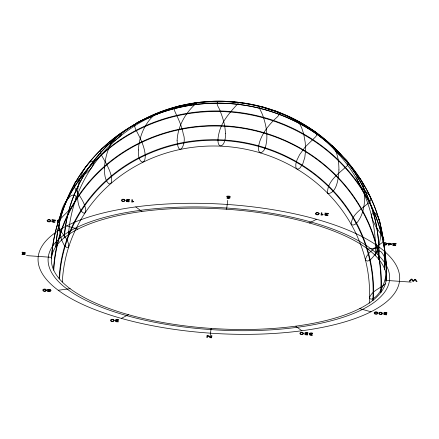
<?xml version="1.0" encoding="UTF-8"?>
<svg xmlns="http://www.w3.org/2000/svg" width="439" height="439" viewBox="0 0 439 439"><rect width="100%" height="100%" fill="white"/><g stroke="black" fill="none" stroke-linecap="round" stroke-linejoin="round"><path stroke-width="0.66" d="M365.435 259.679L366.384 256.683L369.161 252.963L373.792 248.792L382.38 242.52L383.955 240.117L383.302 237.625L375.674 226.464L372.371 219.33A4.972 1.35 71.8 0 1 371.943 217.557M375.378 255.739C374.763 251.552 379.85 248.765 382.095 253.034C386.446 258.604 387.138 266.149 386.325 272.948C385.129 281.015 382.561 289.29 377.03 295.469C375.433 297.06 371.421 301.088 369.512 298.191A1.032 0.417 -78.3 0 1 369.556 297.412C372.31 290.552 380.24 288.456 385.343 283.824M209.952 337.399L211.115 328.46M226.595 209.271L227.753 200.332M121.301 318.379A181.104 64.769 3.4 0 0 399.485 281.322A181.104 64.769 3.4 0 0 135.777 206.901A181.104 64.769 3.4 0 0 121.301 318.379L128.523 314.708A167.693 59.967 3.4 0 0 386.101 280.4L411.189 282.129M309.182 223.023L316.409 219.357M381.826 314.34L382.61 313.331L381.804 312.436A1.515 0.543 3.4 0 0 381.266 312.305L380.388 312.244A1.613 0.576 3.4 0 0 379.79 312.305L378.703 313.106L379.291 314.236A1.46 0.521 3.4 0 0 379.79 314.384L380.893 314.483A1.63 0.582 3.4 0 0 381.826 314.34M58.244 290.261L70.141 288.675M367.564 249.056L379.461 247.475M49.503 290.569L49.267 290.574A1.416 0.505 3.4 0 1 48.877 290.541L48.762 290.519A1.043 0.373 3.4 0 1 48.455 290.442A0.977 0.351 3.4 0 1 48.295 290.377L48.038 290.108A2.173 0.779 3.4 0 1 48.043 289.949L48.065 289.899A1.493 0.532 3.4 0 1 48.191 289.773L48.394 289.68A1.065 0.379 3.4 0 1 49.003 289.592A1.24 0.444 3.4 0 1 49.382 289.614L49.733 289.68A1.169 0.417 3.4 0 1 50.024 289.778L50.282 289.954A1.745 0.626 3.4 0 1 50.381 290.108L50.386 290.217A1.229 0.439 3.4 0 1 49.486 290.574M26.516 255.602L51.604 257.331M66.602 225.898L77.879 229.081M359.826 308.65L371.103 311.838M269.969 109.596C273.074 110.996 277.508 110.655 279.775 113.383C278.54 117.07 274.221 118.958 271.999 122.091C266.709 127.787 262.088 134.312 259.668 141.764C258.862 145.029 256.705 151.011 260.618 152.92C265.425 151.296 266.039 144.875 266.709 140.557C267.428 132.699 265.858 124.813 263.444 117.367C260.684 108.373 253.94 103.006 268.147 109.026M229.701 197.451L227.325 196.606A1.103 0.395 3.4 0 1 227.358 196.485L228.505 196.31A2.48 0.883 3.4 0 1 229.07 196.359L230.255 196.623L229.581 196.184A4.78 1.707 3.4 0 0 228.96 196.112L227.287 196.129A1.438 0.516 3.4 0 0 226.793 196.271L226.683 196.749A1.707 0.609 3.4 0 0 226.914 196.897L229.268 197.929A0.916 0.329 3.4 0 1 228.906 198.038C227.638 197.929 225.531 197.984 227.923 198.274A3.078 1.097 3.4 0 0 228.692 198.296L229.377 198.236A1.558 0.554 3.4 0 0 229.871 198.088L229.998 197.632M304.496 125.587L298.416 121.362L301.659 127.793L303.717 134.082L305.204 142.384L305.593 150.187L304.831 157.343L302.789 163.857L300.046 167.917L298.657 168.905L297.154 169.125L295.859 167.517L295.815 164.06L296.956 160.037L299.607 154.66L305.149 147.043L315.756 136.655L317.227 134.422L316.947 133.242L315.515 131.876L306.115 126.586A4.977 0.477 31.2 0 1 304.54 125.592M135.777 206.901L141.929 211.488A167.693 59.967 3.4 0 1 386.101 280.4M295.776 326.243L301.928 330.836M359.118 183.387C360.49 189.522 375.548 196.019 369.281 202.379C362.345 208.415 352.007 214.051 351.123 224.088A1.032 0.576 72.4 0 0 351.496 224.784C355.639 226.299 358.559 220.587 360.326 217.656C364.057 210.188 364.968 201.605 364.557 193.358C364.052 187.607 362.817 181.4 358.767 177.032C355.552 174.365 357.126 180.55 358.213 181.757M371.926 217.541C370.379 214.369 373.479 209.886 376.058 214.045C380.086 218.99 381.068 225.69 380.97 231.885C380.564 240.281 378.742 248.984 373.825 255.964C372.08 258.083 368.606 262.774 365.605 260.442A1.032 0.499 87.4 0 1 365.435 259.679M128.523 314.708A167.693 59.967 3.4 0 1 141.929 211.488M229.707 197.391A1.558 0.554 3.4 0 1 230.009 197.577M394.096 245.445A1.504 0.538 3.4 0 0 394.524 245.478L395.797 245.308L395.61 245.604A2.036 0.73 3.4 0 1 395.095 245.675L394.694 245.692A2.875 1.032 3.4 0 1 394.03 245.653L392.806 245.341A1.526 0.543 3.4 0 1 392.576 245.11L392.631 244.797A1.997 0.713 3.4 0 1 392.949 244.572L395.325 243.991A0.971 0.346 3.4 0 0 395.457 243.897L392.537 243.354C398.985 243.513 395.764 244.035 393.344 244.841A1.822 0.653 3.4 0 0 393.273 244.957L393.278 245.094A1.048 0.373 3.4 0 0 393.421 245.253A0.927 0.329 3.4 0 0 393.794 245.396M64.335 237.647A157.601 148.382 7.7 0 1 230.426 101.579A157.601 148.382 7.7 0 1 378.692 259.356M55.956 246.455A164.784 155.104 7.7 0 1 229.657 103.593A164.784 155.104 7.7 0 1 384.646 269.173M51.593 257.402A167.693 157.826 7.7 0 1 228.401 111.369A167.693 157.826 7.7 0 1 386.084 280.532M53.514 269.672A164.186 154.544 7.7 0 1 226.667 125.971A164.186 154.544 7.7 0 1 381.008 292.314M59.128 278.513A157.469 148.256 7.7 0 1 225.229 140.09A157.469 148.256 7.7 0 1 373.216 300.21M62.327 281.992A153.859 144.914 7.7 0 1 224.647 146.385A153.859 144.914 7.7 0 1 369.221 303.157M59.534 278.99A157.041 147.959 7.6 0 1 225.207 140.667A157.041 147.959 7.6 0 1 372.771 300.561M53.772 270.248A163.89 154.451 7.6 0 1 226.645 126.427A163.89 154.451 7.6 0 1 380.684 292.736M51.506 258.247A167.671 158.035 7.6 0 1 228.329 111.89A167.671 158.035 7.6 0 1 385.974 281.234M55.835 246.63A164.85 155.362 7.6 0 1 229.63 103.555A164.85 155.362 7.6 0 1 384.668 269.233M64.127 237.817A157.749 148.634 7.6 0 1 230.387 101.574A157.749 148.634 7.6 0 1 378.786 259.471M68.484 234.58A153.864 144.919 7.7 0 1 230.623 101.969A153.864 144.919 7.7 0 1 375.378 255.745M269.925 109.569A4.977 0.351 17.5 0 1 268.185 109.02M359.135 183.376A4.977 0.993 58.4 0 1 358.24 181.773M116.055 320.157L116.137 320.349A0.922 0.329 3.4 0 0 116.34 320.465L118.179 320.728L116.461 320.942A0.862 0.307 3.4 0 0 116.258 321.03L116.225 321.392A0.774 0.274 3.4 0 0 116.461 321.513L116.961 321.611A2.08 0.741 3.4 0 0 117.224 321.639A1.844 0.658 3.4 0 0 118.003 321.633L118.415 321.803A2.283 0.818 3.4 0 1 117.943 321.847L116.67 321.798A1.849 0.664 3.4 0 1 116.203 321.716L115.836 321.606A1.312 0.472 3.4 0 1 115.441 321.321L115.572 320.98A1.322 0.472 3.4 0 1 115.951 320.827L116.697 320.744L115.704 320.508A1.344 0.483 3.4 0 1 115.386 320.283L115.347 320.185A1.893 0.675 3.4 0 1 115.402 319.993A1.646 0.587 3.4 0 1 115.995 319.702C116.758 319.548 118.958 319.532 118.717 320.053A2.168 0.774 3.4 0 0 117.877 319.877A2.425 0.867 3.4 0 0 117.339 319.828L116.472 319.877A1.032 0.368 3.4 0 0 116.094 320.069L116.066 320.108M305.429 333.217L305.511 333.41A0.922 0.329 3.4 0 0 305.714 333.525L307.552 333.788L305.835 334.002A0.862 0.307 3.4 0 0 305.632 334.09L305.599 334.452A0.774 0.274 3.4 0 0 305.835 334.573L306.334 334.672A2.08 0.741 3.4 0 0 306.598 334.699A1.844 0.658 3.4 0 0 307.377 334.688L307.788 334.864A2.283 0.818 3.4 0 1 307.316 334.908L306.043 334.858A1.849 0.664 3.4 0 1 305.577 334.776L305.209 334.666A1.312 0.472 3.4 0 1 304.814 334.375L304.946 334.041A1.322 0.472 3.4 0 1 305.324 333.887L306.071 333.805L305.078 333.569A1.344 0.483 3.4 0 1 304.759 333.344L304.721 333.245A1.893 0.675 3.4 0 1 304.776 333.053A1.646 0.587 3.4 0 1 305.368 332.762C306.131 332.608 308.332 332.592 308.09 333.113A2.168 0.774 3.4 0 0 307.251 332.938A2.425 0.867 3.4 0 0 306.713 332.888L305.846 332.938A1.032 0.368 3.4 0 0 305.467 333.124L305.429 333.217M310.066 333.536L310.143 333.728A0.922 0.329 3.4 0 0 310.346 333.843L312.189 334.106L310.466 334.326A0.862 0.307 3.4 0 0 310.263 334.408L310.236 334.776A0.774 0.274 3.4 0 0 310.472 334.897L310.971 334.995A2.08 0.741 3.4 0 0 311.235 335.017A1.844 0.658 3.4 0 0 312.008 335.012L312.42 335.187A2.283 0.818 3.4 0 1 311.948 335.226L310.68 335.176A1.849 0.664 3.4 0 1 310.214 335.1L309.846 334.99A1.312 0.472 3.4 0 1 309.451 334.699L309.583 334.359A1.322 0.472 3.4 0 1 309.956 334.205L310.708 334.123L309.714 333.887A1.344 0.483 3.4 0 1 309.396 333.662L309.358 333.563A1.893 0.675 3.4 0 1 309.413 333.371A1.646 0.587 3.4 0 1 310 333.08C310.768 332.927 312.969 332.91 312.727 333.437A2.168 0.774 3.4 0 0 311.882 333.256A2.425 0.867 3.4 0 0 311.35 333.212L310.483 333.261A1.032 0.368 3.4 0 0 310.099 333.448L310.077 333.492M384.361 313.128L384.443 313.32A0.922 0.329 3.4 0 0 384.646 313.441L386.485 313.698L384.767 313.918A0.862 0.307 3.4 0 0 384.564 314L384.531 314.368A0.774 0.274 3.4 0 0 384.767 314.489L385.272 314.587A2.08 0.746 3.4 0 0 385.535 314.609A1.844 0.658 3.4 0 0 386.309 314.604L386.721 314.779A2.283 0.818 3.4 0 1 386.249 314.823L384.147 314.582A1.312 0.472 3.4 0 1 383.752 314.291L383.884 313.951A1.322 0.472 3.4 0 1 384.257 313.803L385.008 313.715L384.01 313.484A1.344 0.483 3.4 0 1 383.697 313.259L383.653 313.155A1.893 0.675 3.4 0 1 383.713 312.969A1.646 0.587 3.4 0 1 384.301 312.678C385.063 312.524 387.264 312.508 387.022 313.029A2.168 0.774 3.4 0 0 386.183 312.848A2.425 0.867 3.4 0 0 385.651 312.804L384.784 312.853A1.032 0.368 3.4 0 0 384.399 313.04L384.361 313.128M177.104 140.496C178.322 159.395 187.162 143.01 183.304 134.175C182.053 127.162 179.172 120.582 176.143 114.184C175.117 112.049 172.801 108.131 176.187 106.88C180.972 105.168 186.174 105.245 191.091 104.032C192.095 104.213 198.23 101.376 195.92 103.588C185.412 112.933 177.768 126.273 177.104 140.496M225.399 133.56C226.261 148.821 214.759 150.917 218.836 133.78C221.41 121.296 230.552 111.786 238.662 102.77C232.044 101.711 224.296 101.003 217.459 101.639C215.741 104.877 219.901 108.477 220.433 111.758C223.171 118.706 225.322 126.037 225.399 133.56M68.83 245.922C68.599 250.235 63.891 245.752 63.425 243.722C59.441 236.396 58.93 227.704 59.764 219.555C60.796 211.565 63.375 203.257 69.181 197.413C70.975 194.45 77.193 193.588 75.892 198.527C73.582 209.326 62.289 214.517 57.361 223.506C58.563 231.995 68.193 237.033 68.83 245.922M138.373 149.962C137.467 165.668 148.184 166.304 144.436 150.111C142.938 143.498 139.849 137.418 136.759 131.437C135.393 128.934 132.995 124.714 136.595 122.882C141.106 120.27 146.264 119.068 150.972 116.867C151.598 116.807 158.155 113.075 156.377 113.3C145.166 121.762 139.185 136.189 138.373 149.962M51.895 221.481L51.912 221.613A1.526 0.543 3.4 0 0 52.137 221.849L53.36 222.161A2.875 1.032 3.4 0 0 54.024 222.194L54.425 222.183A2.036 0.73 3.4 0 0 54.941 222.112L55.127 221.81A2.519 0.9 3.4 0 1 54.617 221.931L53.854 221.986A1.504 0.538 3.4 0 1 53.426 221.953L53.124 221.898A0.922 0.329 3.4 0 1 52.751 221.761A1.048 0.373 3.4 0 1 52.609 221.602L52.609 221.465A1.822 0.653 3.4 0 1 52.675 221.344C55.094 220.537 58.316 220.021 51.868 219.862L54.815 220.367A0.971 0.346 3.4 0 1 54.655 220.499L52.279 221.08A2.003 0.713 3.4 0 0 51.961 221.305L51.895 221.481M324.838 214.775L324.855 214.907A1.526 0.543 3.4 0 0 325.079 215.137L326.303 215.456A2.875 1.026 3.4 0 0 326.967 215.489L327.368 215.478A2.036 0.73 3.4 0 0 327.884 215.406L328.07 215.105L326.797 215.275A1.504 0.538 3.4 0 1 326.369 215.247L326.067 215.192A0.927 0.329 3.4 0 1 325.694 215.055A1.048 0.373 3.4 0 1 325.551 214.896L325.551 214.759A1.822 0.653 3.4 0 1 325.617 214.638C328.037 213.831 331.258 213.31 324.816 213.156L327.757 213.661A0.971 0.346 3.4 0 1 327.598 213.788L325.222 214.369A1.997 0.713 3.4 0 0 324.904 214.6L324.838 214.775M126.898 200.151L126.97 200.343A1.054 0.379 3.4 0 0 127.085 200.431A1.141 0.406 3.4 0 0 127.464 200.574L129.401 200.755L129.055 201.819L126.273 201.627L128.49 201.556L128.693 200.936L126.662 200.628A1.487 0.532 3.4 0 1 126.361 200.458L126.245 199.97A1.822 0.653 3.4 0 1 126.47 199.789A1.756 0.631 3.4 0 1 127.156 199.597L129.648 199.745L129.006 199.86A2.113 0.757 3.4 0 0 128.215 199.772L128.062 199.767A1.476 0.527 3.4 0 0 127.535 199.8L127.425 199.816A1.147 0.412 3.4 0 0 127.08 199.932A1.295 0.461 3.4 0 0 126.931 200.052L126.898 200.151M104.383 168.049C104.586 173.416 104.526 180.242 109.037 183.957C112.993 184.226 111.566 177.773 111.1 175.348C109.487 169.053 106.139 163.401 102.945 157.799C101.568 155.225 98.863 151.417 101.755 148.876C105.876 145.375 110.946 143.24 115.325 140.096C117.416 138.263 122.097 136.008 121.641 133.006C109.585 139.355 105.398 155.302 104.383 168.049M338.93 169.915C338.601 177.016 337.245 192.694 328.152 193.632A1.032 0.637 56.2 0 1 327.598 193.05C326.896 181.861 338.046 174.053 345.548 167.248C354.163 161.184 339.193 156.35 336.521 151.751A4.977 0.697 44.9 0 1 335.248 150.407C334.046 149.704 329.14 141.934 333.536 147.016C337.887 153.754 338.908 162.057 338.93 169.915M77.473 193.451C77.434 199.959 78.104 207.257 82.466 212.432C85.693 215.395 86.362 209.469 85.254 207.427C83.86 201.967 80.556 197.287 77.593 192.584C76.029 189.725 72.6 186.109 74.882 182.756C80.995 175.649 92.294 171.446 94.226 161.568C90.725 159.445 87.087 165.382 85.122 167.797C80.134 175.37 77.796 184.451 77.473 193.451M47.319 289.981L47.725 290.492A1.52 0.543 3.4 0 0 48.103 290.629A1.619 0.576 3.4 0 0 48.581 290.722L49.607 290.772A1.35 0.483 3.4 0 0 50.112 290.689C50.831 290.816 49.042 291.688 48.504 291.37A2.146 0.768 3.4 0 1 47.533 291.216L47.939 291.523A3.353 1.196 3.4 0 0 48.636 291.584A2.173 0.779 3.4 0 0 50.326 291.364L51.116 290.399L50.282 289.57A1.602 0.571 3.4 0 0 49.739 289.444L48.916 289.383A1.827 0.653 3.4 0 0 48.213 289.438A1.745 0.626 3.4 0 0 47.928 289.504L47.686 289.592A2.085 0.746 3.4 0 0 47.379 289.833L47.319 289.981M50.924 220.707L50.139 221.711A1.63 0.582 3.4 0 1 49.201 221.86L48.098 221.761A1.46 0.521 3.4 0 1 47.604 221.613L47.011 220.482L48.098 219.681A1.613 0.576 3.4 0 1 48.696 219.621L49.574 219.681A1.515 0.543 3.4 0 1 50.112 219.813L50.924 220.707M46.578 290.157L45.793 291.161A1.63 0.582 3.4 0 1 44.86 291.309L43.757 291.211A1.46 0.521 3.4 0 1 43.258 291.062L42.665 289.932L43.757 289.131A1.613 0.576 3.4 0 1 44.35 289.071L45.233 289.131A1.515 0.543 3.4 0 1 45.771 289.263L46.578 290.157M114.305 320.36L113.52 321.364A1.63 0.582 3.4 0 1 112.801 321.502L111.479 321.414A1.46 0.521 3.4 0 1 110.985 321.26L110.392 320.135L111.484 319.329A1.613 0.576 3.4 0 1 112.077 319.274L112.96 319.334A1.515 0.543 3.4 0 1 113.498 319.466L114.305 320.36M125.219 200.305L124.435 201.309A1.63 0.582 3.4 0 1 123.502 201.452L122.399 201.358A1.46 0.521 3.4 0 1 121.899 201.205L121.312 200.08L122.399 199.273A1.613 0.576 3.4 0 1 122.991 199.218L123.875 199.279A1.515 0.543 3.4 0 1 124.413 199.405L125.219 200.305M303.678 333.421L302.894 334.425A1.63 0.582 3.4 0 1 301.961 334.567L300.852 334.474A1.46 0.521 3.4 0 1 300.358 334.32L299.766 333.196L300.858 332.389A1.613 0.576 3.4 0 1 301.45 332.334L302.334 332.394A1.515 0.543 3.4 0 1 302.872 332.526L303.678 333.421M319.23 213.683L318.445 214.687A1.63 0.582 3.4 0 1 317.512 214.836L316.404 214.737A1.46 0.521 3.4 0 1 315.91 214.583L315.317 213.458L316.409 212.652A1.613 0.576 3.4 0 1 317.002 212.597L317.885 212.657A1.515 0.543 3.4 0 1 318.423 212.789L319.23 213.683M377.979 313.012L377.194 314.017A1.63 0.582 3.4 0 1 376.256 314.165L375.153 314.066A1.46 0.521 3.4 0 1 374.659 313.912L374.066 312.787L375.153 311.981A1.613 0.576 3.4 0 1 375.751 311.926L376.635 311.986A1.515 0.543 3.4 0 1 377.172 312.118L377.979 313.012M386.957 243.881L386.172 244.891A1.63 0.582 3.4 0 1 385.233 245.033L384.13 244.935A1.46 0.521 3.4 0 1 383.637 244.786L383.044 243.661L384.136 242.855A1.613 0.576 3.4 0 1 384.729 242.794L385.612 242.855A1.515 0.543 3.4 0 1 386.15 242.986L386.957 243.881M50.216 220.691C50.057 222.825 46.084 220.982 48.389 219.879A0.911 0.324 3.4 0 1 48.762 219.835L49.349 219.873A0.933 0.335 3.4 0 1 49.711 219.972L50.216 220.691M45.87 290.141C45.711 292.275 41.743 290.431 44.043 289.328A0.911 0.324 3.4 0 1 44.421 289.285L45.008 289.323A0.933 0.335 3.4 0 1 45.371 289.422L45.87 290.141M113.597 320.338C113.438 322.478 109.47 320.635 111.769 319.532A0.911 0.324 3.4 0 1 112.143 319.482L112.735 319.526A0.933 0.335 3.4 0 1 113.092 319.619L113.597 320.338M124.517 200.283C124.352 202.423 120.385 200.579 122.684 199.476A0.911 0.324 3.4 0 1 123.063 199.427L123.65 199.465A0.933 0.335 3.4 0 1 124.012 199.564L124.517 200.283M302.97 333.399C302.811 335.539 298.844 333.695 301.143 332.592A0.911 0.324 3.4 0 1 301.516 332.542L302.109 332.586A0.933 0.335 3.4 0 1 302.466 332.68L302.97 333.399M318.522 213.667C318.363 215.801 314.39 213.958 316.695 212.855A0.911 0.324 3.4 0 1 317.068 212.805L317.66 212.849A0.933 0.335 3.4 0 1 318.017 212.942L318.522 213.667M377.271 312.996C377.112 315.131 373.139 313.287 375.444 312.184A0.911 0.324 3.4 0 1 375.817 312.14L376.404 312.178A0.933 0.335 3.4 0 1 376.766 312.277L377.271 312.996M386.249 243.864C386.09 246.005 382.117 244.155 384.421 243.058A0.911 0.324 3.4 0 1 384.794 243.008L385.382 243.047A0.933 0.335 3.4 0 1 385.744 243.146L386.249 243.864M381.908 313.314C381.743 315.449 377.776 313.605 380.075 312.502A0.911 0.324 3.4 0 1 380.454 312.458L381.041 312.497A0.933 0.335 3.4 0 1 381.403 312.595L381.908 313.314M207.696 335.83L207.482 337.531L206.78 337.481L207.06 335.336L207.921 335.396L210.989 337.47L211.208 335.621L211.911 335.67L211.631 337.816L210.715 337.756L207.696 335.83M22.093 252.233L24.551 252.628L24.452 253.38L22.246 253.457L24.425 253.605L24.332 254.318L21.95 254.384L25.007 254.598L25.286 252.452L22.093 252.233M57.641 220.257L57.355 222.452L58.008 222.392A5.998 2.146 3.4 0 1 58.738 222.299L59.512 222.002L58.085 222.161L58.327 220.307L57.641 220.257M131.936 199.855L131.651 202.044L132.304 201.989A6.003 2.146 3.4 0 1 133.033 201.896L133.813 201.594L132.386 201.753L132.627 199.899L131.936 199.855M321.31 212.915L321.024 215.105L321.677 215.05A5.998 2.146 3.4 0 1 322.407 214.956L323.186 214.655L321.76 214.814L322.001 212.959L321.31 212.915M387.67 243.53L388.416 243.804L388.23 245.22L390.666 244.474A23.783 8.506 3.4 0 1 391.928 244.035L389.124 243.629L389.19 243.124L387.67 243.53M389.097 243.854L388.959 244.902L389.289 244.737A19.788 7.079 3.4 0 1 390.172 244.353L391.149 243.996L389.097 243.854M413.209 280.894L412.04 279.122L411.211 279.067L409.23 281.092L409.999 281.147L411.59 279.38L412.731 281.333L413.412 281.383L415.124 279.621L416.271 281.58L417.05 281.635L415.563 279.369L414.745 279.308L413.209 280.894M126.717 315.625A171.045 61.169 3.4 0 0 389.448 280.631A171.045 61.169 3.4 0 0 140.392 210.341A171.045 61.169 3.4 0 0 126.717 315.625"/></g></svg>
